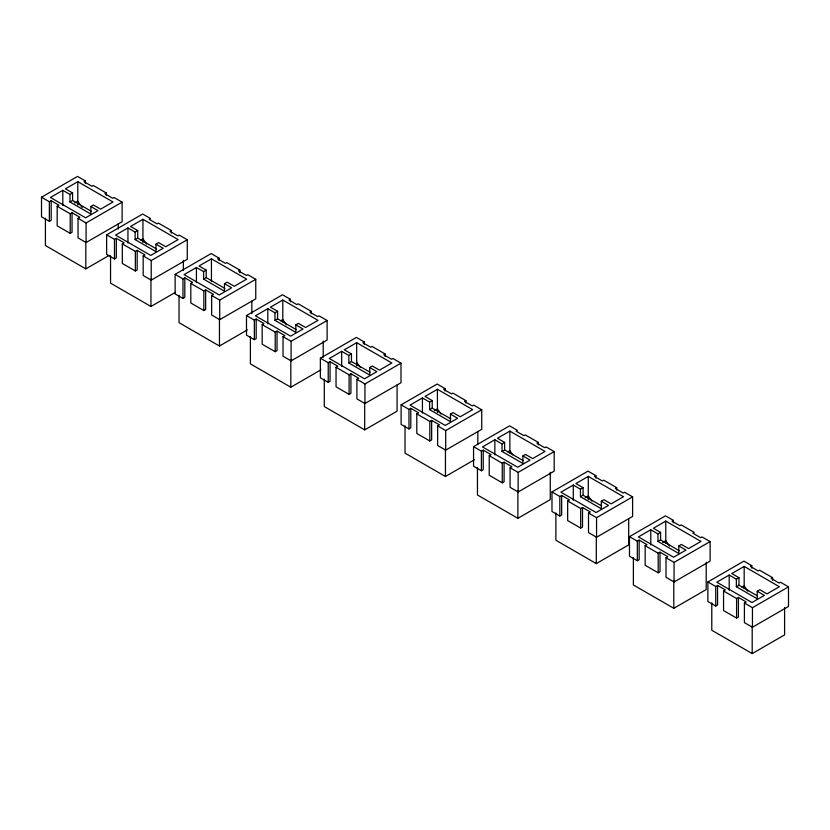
<?xml version="1.0" encoding="UTF-8"?>
<svg xmlns="http://www.w3.org/2000/svg" width="830" height="830" viewBox="0 0 830 830"><rect width="100%" height="100%" fill="white"/><g stroke="black" fill="none" stroke-linecap="round" stroke-linejoin="round"><path stroke-width="1.25" d="M41.5 197.218L49.354 201.752L51.18 200.694L51.18 220.261L49.354 221.32L41.5 216.786L41.5 197.218L77.543 176.406L85.397 180.94L85.397 183.388M62.81 190.329L50.423 197.478L85.625 217.802L98.013 210.654L90.844 206.514L90.844 214.036L69.979 201.991L69.979 194.469L62.81 190.329L62.81 205.477M90.844 206.514L93.448 205.01L100.617 209.15L113.005 201.991L77.802 181.677L65.414 188.825L72.594 192.965L72.594 200.487L91.248 211.266M85.397 180.94L84.038 181.729L91.86 186.242L93.219 185.453L106.261 192.985L106.261 195.434M69.979 194.469L72.594 192.965M57.177 206.265L70.218 213.798L72.044 212.739L72.044 232.307L70.218 233.365L57.177 225.833L57.177 206.265L59.003 205.218L51.18 200.694M69.979 201.991L72.594 200.487M74.71 203.028L77.802 201.244L82.201 207.552M106.261 192.985L104.891 193.774L112.714 198.287L114.084 197.499L122.124 202.147L122.124 221.714L86.081 242.526L78.041 237.878L78.041 218.311L79.867 217.253L72.044 212.739M78.041 218.311L86.081 222.959L122.124 202.147M106.634 234.817L114.488 239.351L116.314 238.303L116.314 257.871L114.488 258.929L106.634 254.385L106.634 234.817L142.677 214.016L150.531 218.549L149.172 219.338L156.995 223.851L158.354 223.063L171.395 230.595L171.395 233.033M127.945 227.939L115.567 235.087L150.759 255.412L163.147 248.253L155.978 244.113L155.978 251.646L135.114 239.6L135.114 232.078L127.945 227.939L127.945 243.086M155.978 244.113L158.582 242.609L165.751 246.749L178.139 239.6L142.936 219.276L130.559 226.434L137.728 230.574L137.728 238.096L156.393 248.876M135.114 232.078L137.728 230.574M122.311 243.875L135.352 251.397L137.178 250.349L137.178 269.916L135.352 270.964L122.311 263.442L122.311 243.875L124.137 242.817L116.314 238.303M135.114 239.6L137.728 238.096M45.411 218.176L45.411 245.535L85.822 268.868L109.28 255.329M140.872 240.036L142.936 238.853L146.609 244.103M171.395 230.595L170.026 231.383L177.848 235.896L179.218 235.108L187.269 239.756L187.269 259.323L151.226 280.135L143.175 275.487L143.175 255.91L145.001 254.862L137.178 250.349M143.175 255.91L151.226 260.558L187.269 239.756M175.13 274.367L182.984 278.901L184.81 277.843L184.81 297.41L182.984 298.468L175.13 293.934L175.13 274.367L211.173 253.555L219.027 258.089L219.027 260.537M196.44 267.478L184.053 274.626L219.255 294.951L231.632 287.803L224.463 283.663L224.463 291.185L203.609 279.139L203.609 271.618L196.44 267.478L196.44 282.625M224.463 283.663L227.078 282.159L234.247 286.298L246.624 279.139L211.432 258.825L199.044 265.974L206.214 270.113L206.214 277.635L224.878 288.415M219.027 258.089L217.657 258.877L225.48 263.39L226.849 262.602L239.88 270.134L239.88 272.582M203.609 271.618L206.214 270.113M110.546 255.785L110.546 283.144L150.956 306.478L175.535 292.285M190.807 283.414L203.838 290.946L205.664 289.888L205.664 309.455L203.838 310.513L190.807 302.981L190.807 283.414L192.633 282.366L184.81 277.843M203.609 279.139L206.214 277.635M239.88 270.134L238.521 270.922L246.344 275.436L247.703 274.647L255.754 279.295L255.754 298.862L219.711 319.675L211.66 315.026L211.66 295.459L213.486 294.401L205.664 289.888M211.66 295.459L219.711 300.107L255.754 279.295M246.489 315.566L254.354 320.1L256.18 319.052L256.18 338.619L254.354 339.667L246.489 335.133L246.489 315.566L282.532 294.754L290.396 299.298L290.396 301.736M267.8 308.677L255.422 315.836L290.614 336.15L303.002 329.002L295.833 324.862L295.833 332.394L274.979 320.349L274.979 312.817L267.8 308.677L267.8 323.835M295.833 324.862L298.437 323.358L305.606 327.497L317.994 320.349L282.802 300.024L270.414 307.173L277.583 311.312L277.583 318.845L296.248 329.614M290.396 299.298L289.027 300.076L296.85 304.6L298.219 303.811L311.25 311.333L311.25 313.782M274.979 312.817L277.583 311.312M179.041 295.324L179.041 322.683L219.452 346.017L247.371 329.894M262.176 324.613L275.207 332.145L277.033 331.087L277.033 350.665L275.207 351.713L262.176 344.191L262.176 324.613L263.992 323.565L256.18 319.052M274.979 320.349L277.583 318.845M280.737 320.785L282.802 319.592L286.464 324.852M311.25 311.333L309.881 312.122L317.703 316.635L319.073 315.857L327.124 320.494L327.124 340.072L291.081 360.874L283.03 356.226L283.03 336.658L284.856 335.611L277.033 331.087M283.03 336.658L291.081 341.306L327.124 320.494M320.37 358.218L328.224 362.752L330.05 361.704L330.05 381.271L328.224 382.329L320.37 377.785L320.37 358.218L356.412 337.405L364.266 341.95L364.266 344.388M341.68 351.339L329.292 358.487L364.495 378.802L376.882 371.653L369.713 367.514L369.713 375.046L348.849 363.001L348.849 355.479L341.68 351.339L341.68 366.487M369.713 367.514L372.317 366.009L379.486 370.149L391.874 363.001L356.672 342.676L344.294 349.824L351.464 353.964L351.464 361.496L370.118 372.265M364.266 341.95L362.907 342.738L370.73 347.251L372.089 346.463L385.13 353.985L385.13 356.433M250.401 336.534L250.401 363.882L290.822 387.216L320.971 369.807M348.849 355.479L351.464 353.964M336.046 367.275L349.088 374.797L350.914 373.739L350.914 393.316L349.088 394.364L336.046 386.842L336.046 367.275L337.872 366.217L330.05 361.704M348.849 363.001L351.464 361.496M385.13 353.985L383.761 354.773L391.584 359.297L392.953 358.508L400.994 363.146L400.994 382.723L364.951 403.525L356.91 398.888L356.91 379.31L358.736 378.262L350.914 373.739M356.91 379.31L364.951 383.958L400.994 363.146M401.118 404.833L408.972 409.377L410.798 408.319L410.798 427.886L408.972 428.944L401.118 424.41L401.118 404.833L437.161 384.031L445.015 388.565L445.015 391.013M324.281 379.186L324.281 406.544L364.692 429.878L397.082 411.172L397.082 385.058M422.429 397.954L410.041 405.102L445.243 425.427L457.621 418.268L450.451 414.129L450.451 421.661L429.598 409.615L429.598 402.094L422.429 397.954L422.429 413.101M450.451 414.129L453.066 412.624L460.235 416.764L472.612 409.615L437.42 389.291L425.033 396.45L432.202 400.589L432.202 408.111L450.866 418.891M445.015 388.565L443.645 389.353L451.468 393.866L452.838 393.078L465.869 400.61L465.869 403.048M429.598 402.094L432.202 400.589M416.795 413.89L429.826 421.412L431.652 420.364L431.652 439.931L429.826 440.979L416.795 433.457L416.795 413.89L418.621 412.832L410.798 408.319M429.598 409.615L432.202 408.111M434.318 410.653L437.42 408.868L441.083 414.118M465.869 400.61L464.51 401.398L472.332 405.912L473.691 405.123L481.742 409.771L481.742 429.338L445.7 450.151L437.649 445.502L437.649 425.935L439.475 424.877L431.652 420.364M437.649 425.935L445.7 430.573L481.742 409.771M473.546 446.654L481.4 451.188L483.226 450.14L483.226 469.707L481.4 470.755L473.546 466.221L473.546 446.654L509.589 425.842L517.443 430.386L516.084 431.175L523.906 435.688L525.265 434.899L538.307 442.421L538.307 444.87M494.856 439.765L482.479 446.924L517.671 467.238L530.059 460.09L522.89 455.95L522.89 463.482L502.026 451.437L502.026 443.905L494.856 439.765L494.856 454.923M522.89 455.95L525.494 454.446L532.663 458.585L545.051 451.437L509.848 431.112L497.471 438.261L504.64 442.4L504.64 449.933L523.294 460.702M405.03 425.8L405.03 453.159L445.44 476.493L474.48 459.727M502.026 443.905L504.64 442.4M489.223 455.712L502.264 463.233L504.09 462.175L504.09 481.753L502.264 482.801L489.223 475.279L489.223 455.712L491.049 454.653L483.226 450.14M502.026 451.437L504.64 449.933M507.784 451.873L509.848 450.68L512.784 454.882M538.307 442.421L536.937 443.21L544.76 447.733L546.13 446.945L554.181 451.582L554.181 471.16L518.138 491.962L510.087 487.314L510.087 467.747L511.913 466.699L504.09 462.175M510.087 467.747L518.138 472.395L554.181 451.582M551.981 491.931L559.835 496.475L561.661 495.417L561.661 514.984L559.835 516.042L551.981 511.508L551.981 491.931L588.024 471.129L595.878 475.663L595.878 478.111M573.291 485.052L560.904 492.2L596.106 512.525L608.483 505.377L601.314 501.237L601.314 508.759L580.461 496.714L580.461 489.192L573.291 485.052L573.291 500.2M601.314 501.237L603.929 499.722L611.098 503.862L623.475 496.714L588.283 476.399L575.896 483.548L583.065 487.687L583.065 495.209L601.729 505.989M477.458 467.622L477.458 494.981L517.868 518.304L550.269 499.608L550.269 472.249M595.878 475.663L594.508 476.451L602.331 480.964L603.701 480.176L616.732 487.708L616.732 490.146M580.461 489.192L583.065 487.687M567.658 500.988L580.689 508.51L582.515 507.462L582.515 527.029L580.689 528.088L567.658 520.555L567.658 500.988L569.484 499.93L561.661 495.417M580.461 496.714L583.065 495.209M585.181 497.751L588.283 495.967L591.946 501.216M616.732 487.708L615.372 488.497L623.195 493.01L624.554 492.221L632.605 496.869L632.605 516.436L596.562 537.249L588.512 532.601L588.512 513.033L590.338 511.975L582.515 507.462M588.512 513.033L596.562 517.671L632.605 496.869M629.472 536.647L637.326 541.181L639.152 540.133L639.152 559.7L637.326 560.748L629.472 556.214L629.472 536.647L665.515 515.835L673.369 520.379L673.369 522.817M650.782 529.758L638.405 536.917L673.597 557.231L685.985 550.083L678.816 545.943L678.816 553.475L657.951 541.43L657.951 533.898L650.782 529.758L650.782 544.916M678.816 545.943L681.42 544.439L688.589 548.578L700.977 541.43L665.774 521.105L653.397 528.254L660.566 532.393L660.566 539.925L679.231 550.695M555.882 512.899L555.882 540.257L596.303 563.591L628.694 544.885L628.694 518.771M673.369 520.379L672.01 521.167L679.832 525.681L681.191 524.892L694.233 532.414L692.863 533.202L700.686 537.726L702.056 536.937L710.107 541.575L710.107 561.153L674.064 581.955L666.013 577.307L666.013 557.739L667.839 556.691L660.016 552.168L658.19 553.226L645.149 545.704L645.149 565.272L658.19 572.793L660.016 571.746L660.016 552.168M657.951 533.898L660.566 532.393M645.149 545.704L646.975 544.646L639.152 540.133M657.951 541.43L660.566 539.925M662.682 542.467L665.774 540.672L669.447 545.933M666.013 557.739L674.064 562.387L710.107 541.575M707.876 581.944L715.73 586.478L717.556 585.42L717.556 604.997L715.73 606.045L707.876 601.511L707.876 581.944L743.919 561.132L751.773 565.666L751.773 568.114M729.186 575.055L716.798 582.203L752.001 602.528L764.378 595.38L757.209 591.24L757.209 598.762L736.355 586.727L736.355 579.195L729.186 575.055L729.186 590.203M757.209 591.24L759.824 589.736L766.993 593.875L779.37 586.727L744.178 566.402L731.79 573.551L738.959 577.69L738.959 585.212L757.624 595.992M633.383 557.615L633.383 584.974L673.794 608.297L706.195 589.601L706.195 562.242M751.773 565.666L750.403 566.454L758.226 570.967L759.595 570.179L772.626 577.711L772.626 580.16M736.355 579.195L738.959 577.69M723.553 590.991L736.584 598.523L738.41 597.465L738.41 617.032L736.584 618.091L723.553 610.558L723.553 590.991L725.379 589.943L717.556 585.42M736.355 586.727L738.959 585.212M742.113 587.163L744.178 585.97L747.84 591.219M772.626 577.711L771.267 578.5L779.09 583.013L780.449 582.224L788.5 586.872L788.5 606.44L752.457 627.252L744.406 622.604L744.406 603.037L746.232 601.978L738.41 597.465M744.406 603.037L752.457 607.685L788.5 586.872M711.787 602.902L711.787 630.261L752.198 653.594L784.589 634.898L784.589 607.539M356.672 362.243L360.345 367.503M752.457 607.685L752.457 627.252M752.198 626.235L752.198 653.594M744.178 566.402L744.178 588.418M736.584 598.523L736.584 618.091M715.73 586.478L715.73 606.045M674.064 562.387L674.064 581.955M673.794 580.948L673.794 608.297M665.774 521.105L665.774 543.121M658.19 553.226L658.19 572.793M637.326 541.181L637.326 560.748M596.562 517.671L596.562 537.249M596.303 536.232L596.303 563.591M588.283 476.399L588.283 499.629M580.689 508.51L580.689 528.088M559.835 496.475L559.835 516.042M518.138 472.395L518.138 491.962M517.868 490.955L517.868 518.304M509.848 431.112L509.848 453.128M502.264 463.233L502.264 482.801M481.4 451.188L481.4 470.755M477.831 431.673L477.831 444.112M445.7 430.573L445.7 450.151M445.44 449.134L445.44 476.493M437.42 389.291L437.42 412.531M429.826 421.412L429.826 440.979M408.972 409.377L408.972 428.944M364.951 383.958L364.951 403.525M364.692 402.519L364.692 429.878M356.672 342.676L356.672 365.916M349.088 374.797L349.088 394.364M328.224 362.752L328.224 382.329M323.212 341.161L323.212 357.325M291.081 341.306L291.081 360.874M290.822 359.857L290.822 387.216M282.802 300.024L282.802 322.04M275.207 332.145L275.207 351.713M254.354 320.1L254.354 339.667M251.843 301.197L251.843 313.636M219.711 300.107L219.711 319.675M219.452 318.658L219.452 346.017M211.432 258.825L211.432 281.546M203.838 290.946L203.838 310.513M183.357 260.413L183.357 270.362M182.984 278.901L182.984 298.468M151.226 260.558L151.226 280.135M150.956 279.119L150.956 306.478M142.936 219.276L142.936 242.516M135.352 251.397L135.352 270.964M118.213 224.048L118.213 229.028M114.488 239.351L114.488 258.929M86.081 222.959L86.081 242.526M85.822 241.509L85.822 268.868M77.802 181.677L77.802 204.917M70.218 213.798L70.218 233.365M49.354 201.752L49.354 221.32"/></g></svg>
